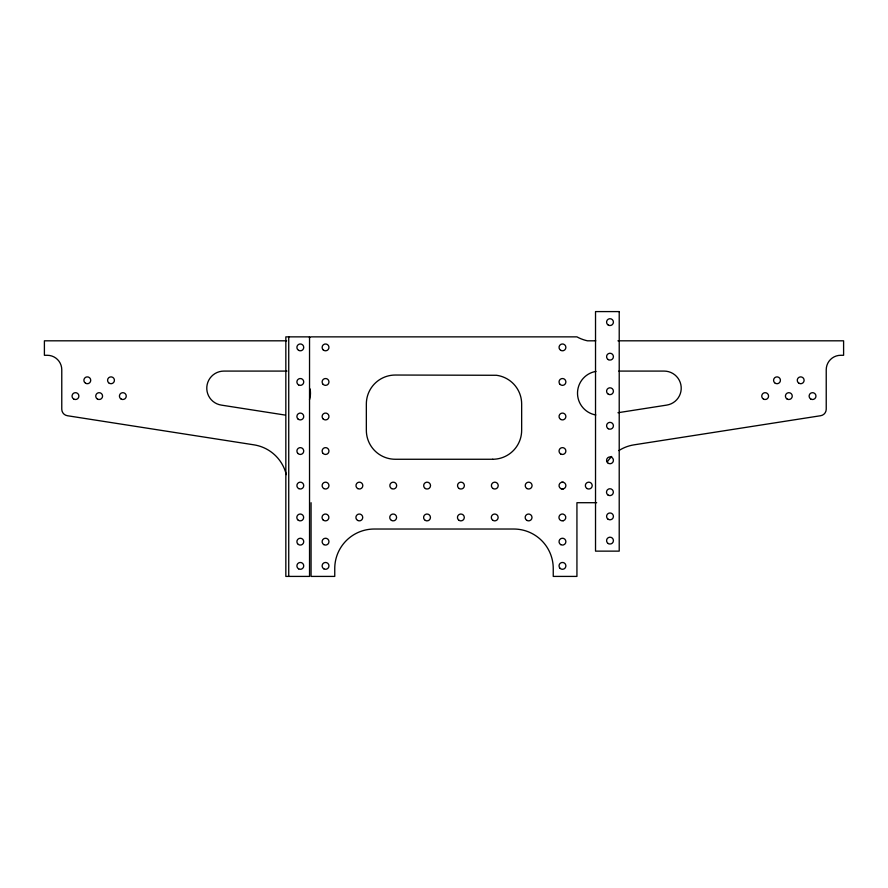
<?xml version="1.0" encoding="UTF-8"?>
<svg xmlns="http://www.w3.org/2000/svg" width="888" height="888" viewBox="0 0 888 888"><rect width="100%" height="100%" fill="white"/><g stroke="black" fill="none" stroke-linecap="round" stroke-linejoin="round"><path stroke-width="1.33" d="M617.959 412.72L666.755 405.095A17.116 17.116 0 0 0 681.174 386.868A17.116 17.116 0 0 0 664.113 371.084L618.836 371.084M561.627 482.284L563.347 482.284M563.347 488.9L561.627 488.9M286.691 340.814L44.4 340.814L44.4 355.289L47.297 355.289A14.474 14.474 0 0 1 61.772 369.763L61.772 409.213A6.582 6.582 0 0 0 67.344 415.717L253.979 444.844A39.483 39.483 0 0 1 286.28 474.625M595.77 340.814L587.468 340.814A39.483 39.483 0 0 1 576.934 336.863L311.066 336.863A39.483 39.483 0 0 1 309.39 337.729M617.926 340.814L843.6 340.814L843.6 355.289L840.703 355.289A14.474 14.474 0 0 0 826.229 369.763L826.229 409.213A6.582 6.582 0 0 1 820.656 415.717L634.021 444.844A39.483 39.483 0 0 0 618.88 450.571M286.991 371.084L223.887 371.084A17.116 17.116 0 0 0 206.826 386.868A17.116 17.116 0 0 0 221.245 405.095L284.959 415.04M596.681 502.708L576.934 502.708L576.934 576.412L553.246 576.412L553.246 568.509A39.483 39.483 0 0 0 513.764 529.026L374.237 529.026A39.483 39.483 0 0 0 334.754 568.509L334.754 576.412L311.066 576.412L311.066 502.708M288.733 336.863L288.733 576.412M310.045 388.855A22.111 22.111 0 0 1 309.512 399.678M595.793 414.974A22.111 22.111 0 0 1 596.003 371.384M607.303 461.893A39.483 39.483 0 0 1 611.688 456.454M563.269 520.745L562.382 520.868A3.419 3.419 0 0 1 558.963 517.449A3.419 3.419 0 0 1 562.382 514.019L563.269 514.141A3.419 3.419 0 0 1 563.269 520.745M619.214 311.588L595.526 311.588L595.526 551.137L619.214 551.137L619.214 311.588M309.535 336.863L285.836 336.863L285.836 576.412L309.535 576.412L309.535 336.863M492.696 459.263L395.304 459.263A28.96 28.96 0 0 1 366.344 430.314L366.344 403.985A28.96 28.96 0 0 1 395.304 375.036L496.481 375.28A28.96 28.96 0 0 1 521.656 403.985L521.656 430.314A28.96 28.96 0 0 1 492.696 459.263M607.936 494.96A3.419 3.419 0 0 0 613.331 492.507A3.419 3.419 0 0 0 608.502 489.055A3.419 3.419 0 0 0 607.936 494.96M607.581 462.737A3.419 3.419 0 0 0 613.308 461.205A3.419 3.419 0 0 0 609.113 457.02A3.419 3.419 0 0 0 607.581 462.737M608.291 428.738A3.419 3.419 0 0 0 613.419 425.774A3.419 3.419 0 0 0 608.291 422.81A3.419 3.419 0 0 0 608.291 428.738M608.014 519.169A3.419 3.419 0 0 0 613.408 516.727A3.419 3.419 0 0 0 608.591 513.275A3.419 3.419 0 0 0 608.014 519.169M608.28 543.567A3.419 3.419 0 0 0 613.419 540.626A3.419 3.419 0 0 0 608.302 537.64A3.419 3.419 0 0 0 608.28 543.567M608.291 394.183A3.419 3.419 0 0 0 613.419 391.22A3.419 3.419 0 0 0 608.291 388.256A3.419 3.419 0 0 0 608.291 394.183M608.291 359.629A3.419 3.419 0 0 0 613.419 356.665A3.419 3.419 0 0 0 608.291 353.702A3.419 3.419 0 0 0 608.291 359.629M608.291 325.086A3.419 3.419 0 0 0 613.419 322.122A3.419 3.419 0 0 0 608.291 319.158A3.419 3.419 0 0 0 608.291 325.086M297.902 453.457A3.419 3.419 0 0 0 303.618 451.925A3.419 3.419 0 0 0 299.434 447.741A3.419 3.419 0 0 0 297.902 453.457M297.902 418.914A3.419 3.419 0 0 0 303.618 417.382A3.419 3.419 0 0 0 299.434 413.186A3.419 3.419 0 0 0 297.902 418.914M298.601 350.349A3.419 3.419 0 0 0 303.74 347.386A3.419 3.419 0 0 0 298.601 344.422A3.419 3.419 0 0 0 298.601 350.349M298.601 384.904A3.419 3.419 0 0 0 303.74 381.94A3.419 3.419 0 0 0 298.601 378.976A3.419 3.419 0 0 0 298.601 384.904M298.601 488.555A3.419 3.419 0 0 0 303.74 485.592A3.419 3.419 0 0 0 298.601 482.628A3.419 3.419 0 0 0 298.601 488.555M298.257 520.235A3.419 3.419 0 0 0 303.641 517.771A3.419 3.419 0 0 0 298.823 514.33A3.419 3.419 0 0 0 298.257 520.235M298.324 544.444A3.419 3.419 0 0 0 303.718 541.991A3.419 3.419 0 0 0 298.901 538.55A3.419 3.419 0 0 0 298.324 544.444M298.601 568.842A3.419 3.419 0 0 0 303.74 565.889A3.419 3.419 0 0 0 298.612 562.914A3.419 3.419 0 0 0 298.601 568.842M85.592 383.261A3.419 3.419 0 0 0 90.731 380.297A3.419 3.419 0 0 0 85.592 377.333A3.419 3.419 0 0 0 85.592 383.261M763.447 399.056A3.419 3.419 0 0 0 768.575 396.092A3.419 3.419 0 0 0 763.447 393.129A3.419 3.419 0 0 0 763.447 399.056M323.121 418.914A3.419 3.419 0 0 0 328.849 417.382A3.419 3.419 0 0 0 324.653 413.186A3.419 3.419 0 0 0 323.121 418.914M323.121 384.36A3.419 3.419 0 0 0 328.849 382.828A3.419 3.419 0 0 0 324.653 378.632A3.419 3.419 0 0 0 323.121 384.36M323.121 453.457A3.419 3.419 0 0 0 328.849 451.925A3.419 3.419 0 0 0 324.653 447.741A3.419 3.419 0 0 0 323.121 453.457M391.541 488.555A3.419 3.419 0 0 0 396.67 485.592A3.419 3.419 0 0 0 391.541 482.628A3.419 3.419 0 0 0 391.541 488.555M560.75 350.349A3.419 3.419 0 0 0 565.878 347.386A3.419 3.419 0 0 0 560.75 344.422A3.419 3.419 0 0 0 560.75 350.349M560.039 384.36A3.419 3.419 0 0 0 565.767 382.828A3.419 3.419 0 0 0 561.571 378.632A3.419 3.419 0 0 0 560.039 384.36M787.134 399.056A3.419 3.419 0 0 0 792.263 396.092A3.419 3.419 0 0 0 787.134 393.129A3.419 3.419 0 0 0 787.134 399.056M810.822 399.056A3.419 3.419 0 0 0 815.961 396.092A3.419 3.419 0 0 0 810.822 393.129A3.419 3.419 0 0 0 810.822 399.056M774.58 382.717A3.419 3.419 0 0 0 780.308 381.185A3.419 3.419 0 0 0 776.112 376.989A3.419 3.419 0 0 0 774.58 382.717M798.978 383.261A3.419 3.419 0 0 0 804.117 380.297A3.419 3.419 0 0 0 798.978 377.333A3.419 3.419 0 0 0 798.978 383.261M526.873 520.412A3.419 3.419 0 0 0 532.001 517.449A3.419 3.419 0 0 0 526.873 514.485A3.419 3.419 0 0 0 526.873 520.412M459.163 520.412A3.419 3.419 0 0 0 464.302 517.449A3.419 3.419 0 0 0 459.163 514.485A3.419 3.419 0 0 0 459.163 520.412M493.018 520.412A3.419 3.419 0 0 0 498.146 517.449A3.419 3.419 0 0 0 493.018 514.485A3.419 3.419 0 0 0 493.018 520.412M391.453 520.412A3.419 3.419 0 0 0 396.592 517.449A3.419 3.419 0 0 0 391.453 514.485A3.419 3.419 0 0 0 391.453 520.412M425.308 520.412A3.419 3.419 0 0 0 430.447 517.449A3.419 3.419 0 0 0 425.308 514.485A3.419 3.419 0 0 0 425.308 520.412M323.831 568.842A3.419 3.419 0 0 0 328.96 565.878A3.419 3.419 0 0 0 323.831 562.914A3.419 3.419 0 0 0 323.831 568.842M425.385 488.555A3.419 3.419 0 0 0 430.525 485.592A3.419 3.419 0 0 0 425.385 482.628A3.419 3.419 0 0 0 425.385 488.555M459.24 488.555A3.419 3.419 0 0 0 464.38 485.592A3.419 3.419 0 0 0 459.24 482.628A3.419 3.419 0 0 0 459.24 488.555M526.95 488.555A3.419 3.419 0 0 0 532.079 485.592A3.419 3.419 0 0 0 526.95 482.628A3.419 3.419 0 0 0 526.95 488.555M493.095 488.555A3.419 3.419 0 0 0 498.224 485.592A3.419 3.419 0 0 0 493.095 482.628A3.419 3.419 0 0 0 493.095 488.555M560.75 488.555A3.419 3.419 0 0 0 565.878 485.592A3.419 3.419 0 0 0 560.75 482.628A3.419 3.419 0 0 0 560.75 488.555M323.043 519.869A3.419 3.419 0 0 0 328.771 518.326A3.419 3.419 0 0 0 324.575 514.141A3.419 3.419 0 0 0 323.043 519.869M357.686 488.555A3.419 3.419 0 0 0 362.815 485.592A3.419 3.419 0 0 0 357.686 482.628A3.419 3.419 0 0 0 357.686 488.555M560.75 454.001A3.419 3.419 0 0 0 565.878 451.037A3.419 3.419 0 0 0 560.75 448.074A3.419 3.419 0 0 0 560.75 454.001M560.75 544.621A3.419 3.419 0 0 0 565.878 541.658A3.419 3.419 0 0 0 560.75 538.694A3.419 3.419 0 0 0 560.75 544.621M560.039 568.298A3.419 3.419 0 0 0 565.767 566.766A3.419 3.419 0 0 0 561.571 562.57A3.419 3.419 0 0 0 560.039 568.298M323.121 349.805A3.419 3.419 0 0 0 328.849 348.274A3.419 3.419 0 0 0 324.653 344.089A3.419 3.419 0 0 0 323.121 349.805M357.609 520.412A3.419 3.419 0 0 0 362.737 517.449A3.419 3.419 0 0 0 357.609 514.485A3.419 3.419 0 0 0 357.609 520.412M108.58 382.717A3.419 3.419 0 0 0 114.308 381.185A3.419 3.419 0 0 0 110.112 376.989A3.419 3.419 0 0 0 108.58 382.717M73.748 399.056A3.419 3.419 0 0 0 78.888 396.092A3.419 3.419 0 0 0 73.748 393.129A3.419 3.419 0 0 0 73.748 399.056M97.447 399.056A3.419 3.419 0 0 0 102.575 396.092A3.419 3.419 0 0 0 97.447 393.129A3.419 3.419 0 0 0 97.447 399.056M121.134 399.056A3.419 3.419 0 0 0 126.263 396.092A3.419 3.419 0 0 0 121.134 393.129A3.419 3.419 0 0 0 121.134 399.056M560.75 419.458A3.419 3.419 0 0 0 565.878 416.494A3.419 3.419 0 0 0 560.75 413.531A3.419 3.419 0 0 0 560.75 419.458M323.831 544.621A3.419 3.419 0 0 0 328.96 541.658A3.419 3.419 0 0 0 323.831 538.694A3.419 3.419 0 0 0 323.831 544.621M323.831 488.555A3.419 3.419 0 0 0 328.96 485.592A3.419 3.419 0 0 0 323.831 482.628A3.419 3.419 0 0 0 323.831 488.555M587.068 488.555A3.419 3.419 0 0 0 592.207 485.592A3.419 3.419 0 0 0 587.068 482.628A3.419 3.419 0 0 0 587.068 488.555"/></g></svg>
